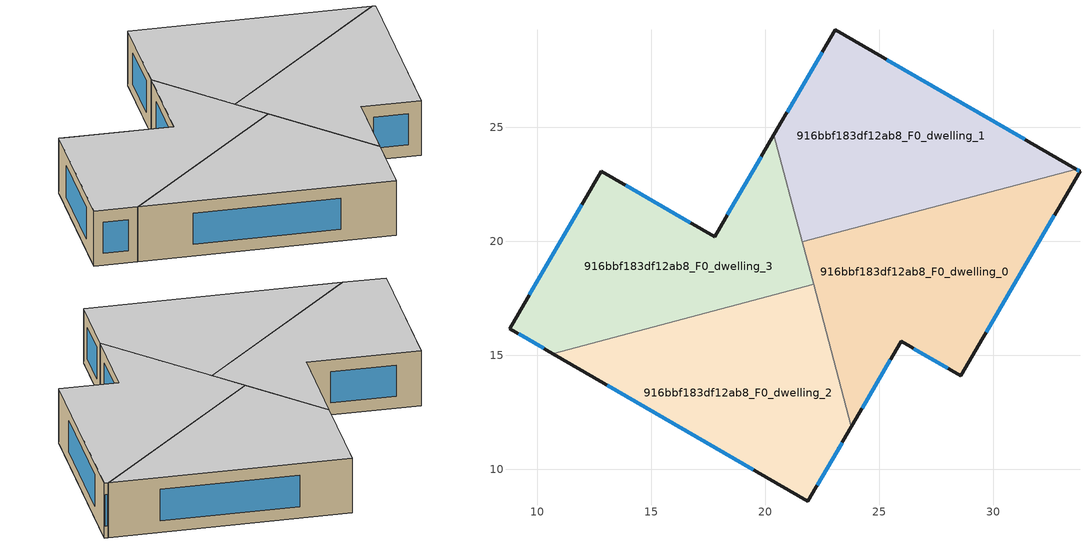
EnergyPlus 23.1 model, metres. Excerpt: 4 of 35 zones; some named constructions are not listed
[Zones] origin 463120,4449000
916bbf183df12ab8_F0_dwelling_0
 floor ground (EU_floor_Construction): 33.81,23.07 28.58,14.09 25.96,15.61 23.78,11.86 21.63,19.98 33.64,23.17 z0
 wall outside (EU_wall_Construction): 23.78,11.86 25.96,15.61 28.58,14.09 33.81,23.07 33.64,23.17 z0:3
 wall to 916bbf183df12ab8_F0_dwelling_2 (EU_wall_Construction): 22.13,18.1 23.78,11.86 z0:3
 wall to 916bbf183df12ab8_F0_dwelling_1 (EU_wall_Construction): 33.64,23.17 21.63,19.98 z0:3
 wall to 916bbf183df12ab8_F0_dwelling_3 (EU_wall_Construction): 21.63,19.98 22.13,18.1 z0:3
 window (EU_Window_Construction): 24.25,12.66 25.5,14.8 / 33.78,23.09 33.68,23.15 / 29.7,16.02 32.69,21.15 / 26.52,15.28 28.02,14.42 z0.64:2.36
 ceiling to 916bbf183df12ab8_F1_dwelling_0 (EU_floor_Construction): 28.58,14.09 33.81,23.07 33.64,23.17 21.63,19.98 23.78,11.86 25.96,15.61 z3
916bbf183df12ab8_F0_dwelling_1
 floor ground (EU_floor_Construction): 33.64,23.17 21.63,19.98 20.39,24.67 23.08,29.28 z0
 wall outside (EU_wall_Construction): 33.64,23.17 23.08,29.28 20.39,24.67 z0:3
 wall to 916bbf183df12ab8_F0_dwelling_3 (EU_wall_Construction): 20.39,24.67 21.63,19.98 z0:3
 window (EU_Window_Construction): 22.5,28.29 20.96,25.66 / 31.38,24.48 25.34,27.97 z0.64:2.36
 ceiling to 916bbf183df12ab8_F1_dwelling_1 (EU_floor_Construction): 33.64,23.17 23.08,29.28 20.39,24.67 21.63,19.98 z3
916bbf183df12ab8_F0_dwelling_2
 floor ground (EU_floor_Construction): 22.13,18.11 23.78,11.86 21.88,8.59 10.68,15.07 z0
 wall outside (EU_wall_Construction): 10.68,15.07 21.88,8.59 23.78,11.86 z0:3
 wall to 916bbf183df12ab8_F0_dwelling_3 (EU_wall_Construction): 22.13,18.11 10.68,15.07 z0:3
 window (EU_Window_Construction): 22.28,9.29 23.37,11.16 / 13.08,13.68 19.48,9.98 z0.64:2.36
 ceiling to 916bbf183df12ab8_F1_dwelling_2 (EU_floor_Construction): 21.88,8.59 23.78,11.86 22.13,18.11 10.68,15.07 z3
916bbf183df12ab8_F0_dwelling_3
 floor ground (EU_floor_Construction): 20.39,24.67 22.13,18.11 10.68,15.07 8.78,16.17 12.8,23.07 17.78,20.2 z0
 wall outside (EU_wall_Construction): 20.39,24.67 17.78,20.2 12.8,23.07 8.78,16.17 10.68,15.07 z0:3
 window (EU_Window_Construction): 9.19,15.93 10.27,15.3 / 11.94,21.59 9.64,17.65 / 16.71,20.81 13.87,22.46 / 19.83,23.71 18.34,21.15 z0.64:2.36
 ceiling to 916bbf183df12ab8_F1_dwelling_3 (EU_floor_Construction): 22.13,18.11 20.39,24.67 17.78,20.2 12.8,23.07 8.78,16.17 10.68,15.07 z3
[HVACTEMPLATE:THERMOSTAT] Constant Heating Setpoint=20; Constant Cooling Setpoint=50
EU_HeatOnly_916bbf183df12ab8_F0_dwelling_0; EU_HeatOnly_916bbf183df12ab8_F0_dwelling_1; EU_HeatOnly_916bbf183df12ab8_F0_dwelling_2; EU_HeatOnly_916bbf183df12ab8_F0_dwelling_3; EU_HeatOnly_916bbf183df12ab8_F1_dwelling_0; EU_HeatOnly_916bbf183df12ab8_F1_dwelling_1; EU_HeatOnly_916bbf183df12ab8_F1_dwelling_2; EU_HeatOnly_916bbf183df12ab8_F1_dwelling_3; EU_HeatOnly_916bbf183df12ab8_F2_dwelling_0; EU_HeatOnly_916bbf183df12ab8_F2_dwelling_1; EU_HeatOnly_916bbf183df12ab8_F2_dwelling_2; EU_HeatOnly_916bbf183df12ab8_F2_dwelling_3; EU_HeatOnly_916bbf183df12ab8_F3_dwelling_0; EU_HeatOnly_916bbf183df12ab8_F3_dwelling_1; EU_HeatOnly_916bbf183df12ab8_F3_dwelling_2; EU_HeatOnly_916bbf183df12ab8_F3_dwelling_3; EU_HeatOnly_916bbf183df12ab8_F4_dwelling_0; EU_HeatOnly_916bbf183df12ab8_F4_dwelling_1; EU_HeatOnly_916bbf183df12ab8_F4_dwelling_2; EU_HeatOnly_916bbf183df12ab8_F4_dwelling_3; EU_HeatOnly_916bbf183df12ab8_F5_dwelling_0; EU_HeatOnly_916bbf183df12ab8_F5_dwelling_1; EU_HeatOnly_916bbf183df12ab8_F5_dwelling_2; EU_HeatOnly_916bbf183df12ab8_F5_dwelling_3; EU_HeatOnly_916bbf183df12ab8_F6_dwelling_0; EU_HeatOnly_916bbf183df12ab8_F6_dwelling_1; EU_HeatOnly_916bbf183df12ab8_F6_dwelling_2; EU_HeatOnly_916bbf183df12ab8_F6_dwelling_3; EU_HeatOnly_916bbf183df12ab8_F7_dwelling_0; EU_HeatOnly_916bbf183df12ab8_F7_dwelling_1; EU_HeatOnly_916bbf183df12ab8_F7_dwelling_2; EU_HeatOnly_916bbf183df12ab8_F7_dwelling_3; EU_HeatOnly_916bbf183df12ab8_F8_dwelling_0; EU_HeatOnly_916bbf183df12ab8_F8_dwelling_1; EU_HeatOnly_916bbf183df12ab8_F8_dwelling_2
[SCHEDULE:CONSTANT]
Name | Hourly Value
EU_AlwaysOn | 1
EU_CoolingOff | 0
[SCHEDULE:FILE] Column Number=1; Rows to Skip at Top=0; Number of Hours of Data=8760; Column Separator=Comma; Interpolate to Timestep=No; Minutes per Item=60; Adjust Schedule for Daylight Savings=Yes
Name | File
EU_Step8_GainSchedule_916bbf183df12ab8_F1_dwelling_3_f000 | ../../schedules/916bbf183df12ab8/916bbf183df12ab8_F1_dwelling_3_f000_gain.csv
EU_Step8_GainSchedule_916bbf183df12ab8_F2_dwelling_0_f000 | ../../schedules/916bbf183df12ab8/916bbf183df12ab8_F2_dwelling_0_f000_gain.csv
EU_Step8_GainSchedule_916bbf183df12ab8_F2_dwelling_1_f000 | ../../schedules/916bbf183df12ab8/916bbf183df12ab8_F2_dwelling_1_f000_gain.csv
EU_Step8_GainSchedule_916bbf183df12ab8_F2_dwelling_2_f000 | ../../schedules/916bbf183df12ab8/916bbf183df12ab8_F2_dwelling_2_f000_gain.csv
EU_Step8_GainSchedule_916bbf183df12ab8_F2_dwelling_3_f000 | ../../schedules/916bbf183df12ab8/916bbf183df12ab8_F2_dwelling_3_f000_gain.csv
EU_Step8_GainSchedule_916bbf183df12ab8_F3_dwelling_0_f000 | ../../schedules/916bbf183df12ab8/916bbf183df12ab8_F3_dwelling_0_f000_gain.csv
EU_Step8_GainSchedule_916bbf183df12ab8_F3_dwelling_1_f000 | ../../schedules/916bbf183df12ab8/916bbf183df12ab8_F3_dwelling_1_f000_gain.csv
EU_Step8_GainSchedule_916bbf183df12ab8_F3_dwelling_2_f000 | ../../schedules/916bbf183df12ab8/916bbf183df12ab8_F3_dwelling_2_f000_gain.csv
EU_Step8_GainSchedule_916bbf183df12ab8_F3_dwelling_3_f000 | ../../schedules/916bbf183df12ab8/916bbf183df12ab8_F3_dwelling_3_f000_gain.csv
EU_Step8_GainSchedule_916bbf183df12ab8_F4_dwelling_0_f000 | ../../schedules/916bbf183df12ab8/916bbf183df12ab8_F4_dwelling_0_f000_gain.csv
EU_Step8_GainSchedule_916bbf183df12ab8_F4_dwelling_1_f000 | ../../schedules/916bbf183df12ab8/916bbf183df12ab8_F4_dwelling_1_f000_gain.csv
EU_Step8_GainSchedule_916bbf183df12ab8_F4_dwelling_2_f000 | ../../schedules/916bbf183df12ab8/916bbf183df12ab8_F4_dwelling_2_f000_gain.csv
EU_Step8_GainSchedule_916bbf183df12ab8_F4_dwelling_3_f000 | ../../schedules/916bbf183df12ab8/916bbf183df12ab8_F4_dwelling_3_f000_gain.csv
EU_Step8_GainSchedule_916bbf183df12ab8_F5_dwelling_0_f000 | ../../schedules/916bbf183df12ab8/916bbf183df12ab8_F5_dwelling_0_f000_gain.csv
EU_Step8_GainSchedule_916bbf183df12ab8_F5_dwelling_1_f000 | ../../schedules/916bbf183df12ab8/916bbf183df12ab8_F5_dwelling_1_f000_gain.csv
EU_Step8_GainSchedule_916bbf183df12ab8_F5_dwelling_2_f000 | ../../schedules/916bbf183df12ab8/916bbf183df12ab8_F5_dwelling_2_f000_gain.csv
EU_Step8_GainSchedule_916bbf183df12ab8_F5_dwelling_3_f000 | ../../schedules/916bbf183df12ab8/916bbf183df12ab8_F5_dwelling_3_f000_gain.csv
EU_Step8_GainSchedule_916bbf183df12ab8_F6_dwelling_0_f000 | ../../schedules/916bbf183df12ab8/916bbf183df12ab8_F6_dwelling_0_f000_gain.csv
EU_Step8_GainSchedule_916bbf183df12ab8_F6_dwelling_1_f000 | ../../schedules/916bbf183df12ab8/916bbf183df12ab8_F6_dwelling_1_f000_gain.csv
EU_Step8_GainSchedule_916bbf183df12ab8_F6_dwelling_2_f000 | ../../schedules/916bbf183df12ab8/916bbf183df12ab8_F6_dwelling_2_f000_gain.csv
EU_Step8_GainSchedule_916bbf183df12ab8_F6_dwelling_3_f000 | ../../schedules/916bbf183df12ab8/916bbf183df12ab8_F6_dwelling_3_f000_gain.csv
EU_Step8_GainSchedule_916bbf183df12ab8_F7_dwelling_0_f000 | ../../schedules/916bbf183df12ab8/916bbf183df12ab8_F7_dwelling_0_f000_gain.csv
EU_Step8_GainSchedule_916bbf183df12ab8_F7_dwelling_1_f000 | ../../schedules/916bbf183df12ab8/916bbf183df12ab8_F7_dwelling_1_f000_gain.csv
EU_Step8_GainSchedule_916bbf183df12ab8_F7_dwelling_2_f000 | ../../schedules/916bbf183df12ab8/916bbf183df12ab8_F7_dwelling_2_f000_gain.csv
EU_Step8_GainSchedule_916bbf183df12ab8_F7_dwelling_3_f000 | ../../schedules/916bbf183df12ab8/916bbf183df12ab8_F7_dwelling_3_f000_gain.csv
EU_Step8_GainSchedule_916bbf183df12ab8_F8_dwelling_0_f000 | ../../schedules/916bbf183df12ab8/916bbf183df12ab8_F8_dwelling_0_f000_gain.csv
EU_Step8_GainSchedule_916bbf183df12ab8_F8_dwelling_1_f000 | ../../schedules/916bbf183df12ab8/916bbf183df12ab8_F8_dwelling_1_f000_gain.csv
EU_Step8_GainSchedule_916bbf183df12ab8_F8_dwelling_2_f000 | ../../schedules/916bbf183df12ab8/916bbf183df12ab8_F8_dwelling_2_f000_gain.csv
